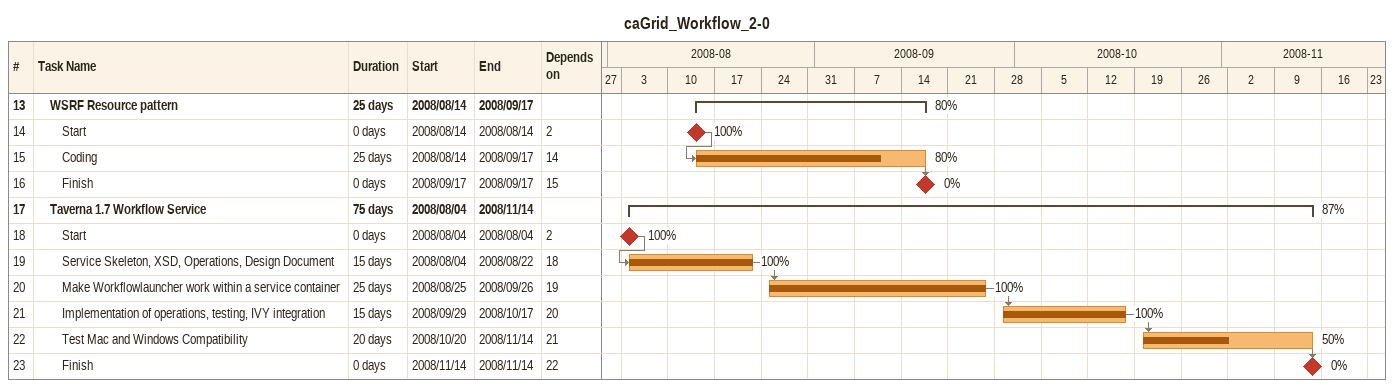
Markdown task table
caGrid_Workflow_2-0

| ID | Level | Task | Duration | Start | Finish | Predecessors | % complete |
|---|---|---|---|---|---|---|---|
| 13 | 2 | **WSRF Resource pattern** | 25d | 2008-08-14 | 2008-09-17 |  | 80 |
| 14 | 3 | Start | 0d | 2008-08-14 | 2008-08-14 | 2 | 100 |
| 15 | 3 | Coding | 25d | 2008-08-14 | 2008-09-17 | 14 | 80 |
| 16 | 3 | Finish | 0d | 2008-09-17 | 2008-09-17 | 15 | 0 |
| 17 | 2 | **Taverna 1.7 Workflow Service** | 75d | 2008-08-04 | 2008-11-14 |  | 87 |
| 18 | 3 | Start | 0d | 2008-08-04 | 2008-08-04 | 2 | 100 |
| 19 | 3 | Service Skeleton, XSD, Operations, Design Document | 15d | 2008-08-04 | 2008-08-22 | 18 | 100 |
| 20 | 3 | Make Workflowlauncher work within a service container | 25d | 2008-08-25 | 2008-09-26 | 19 | 100 |
| 21 | 3 | Implementation of operations, testing, IVY integration | 15d | 2008-09-29 | 2008-10-17 | 20 | 100 |
| 22 | 3 | Test Mac and Windows Compatibility | 20d | 2008-10-20 | 2008-11-14 | 21 | 50 |
| 23 | 3 | Finish | 0d | 2008-11-14 | 2008-11-14 | 22 | 0 |
